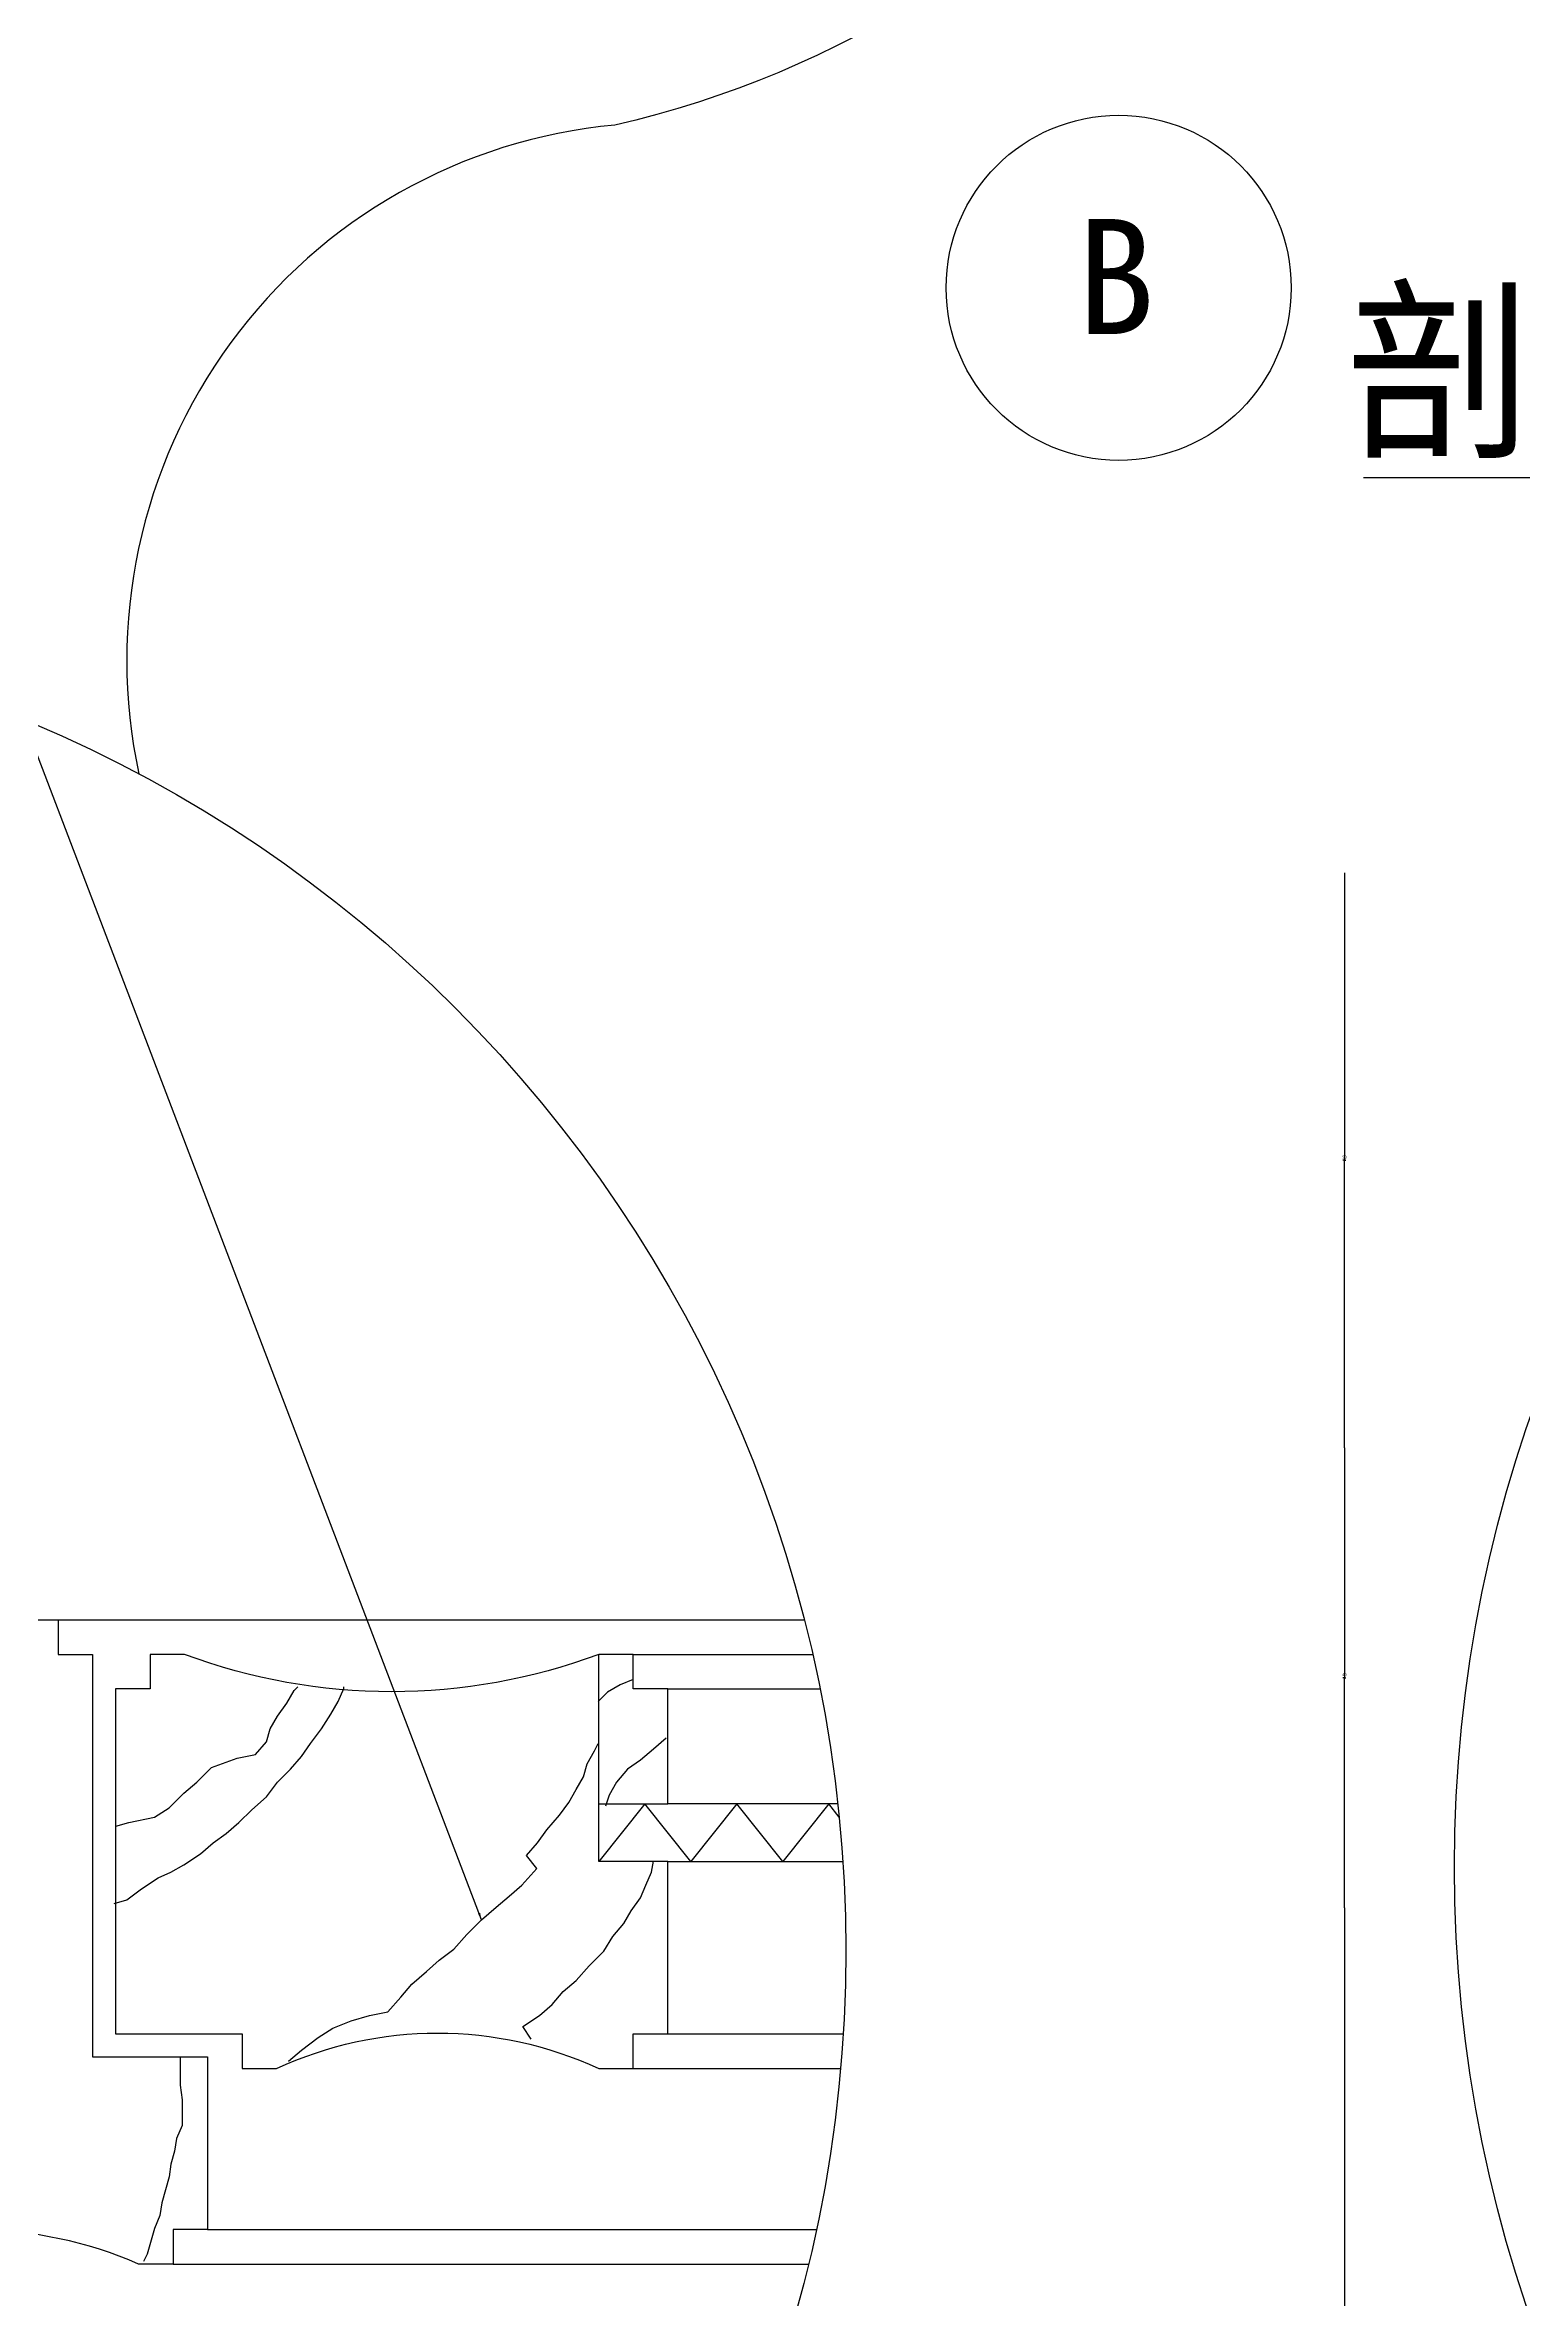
# Model space of a CAD drawing. Header units: metres. Extents: x 4 to 3597, y 195 to 4697.
# Drawn here: x 835 to 1349, y 642 to 1426 of the extents above; entities that cross this region are included whole.
import ezdxf

# ---------------------------------------------------------------- set-up
doc = ezdxf.new("R2010")
doc.units = ezdxf.units.M
for name, color, linetype in [('3', 3, 'Continuous'), ('4', 4, 'Continuous'), ('7', 7, 'Continuous'), ('BH', 3, 'Continuous'), ('DIM', 3, 'Continuous'), ('TEXT', 3, 'Continuous')]:
    doc.layers.add(name, color=color, linetype=linetype)
doc.dimstyles.get("Standard").update_dxf_attribs({"dimtxt": 2.5, "dimasz": 2.5, "dimexe": 1.25, "dimexo": 0.625, "dimtad": 1, "dimcen": 2.5, "dimazin": 3, "dimtfac": 1, "dimtmove": 0, "dimatfit": 3})

# ---------------------------------------------------------------- blocks, each defined once
blk = doc.blocks.new('*D39')
for p, q in [((1286.55, 1138.04), (1286.55, 1038.04)), ((1286.3, 1038.04), (1286.05, 1038.04)), ((1286.55, 938.04), (1286.55, 1038.04)), ((1286.55, 1038.04), (1286.55, 1038.04)), ((1286.8, 1038.04), (1287.05, 1038.04))]:
    blk.add_line(p, q)
at = {"layer": 'Defpoints'}
for p in [(1286.55, 1138.04), (1286.55, 1038.04), (1286.55, 938.04)]:
    blk.add_point(p, dxfattribs=at)
at = {"layer": 'DIM', "insert": (1286.55, 1039.165), "char_height": 1, "attachment_point": 5}
blk.add_mtext('50', dxfattribs=at)
blk = doc.blocks.new('*D40')
for p, q in [((1286.55, 778.04), (1286.55, 618.04)), ((1286.3, 618.04), (1286.05, 618.04)), ((1286.55, 458.04), (1286.55, 618.04)), ((1286.55, 618.04), (1286.55, 618.04)), ((1286.8, 618.04), (1287.05, 618.04))]:
    blk.add_line(p, q)
at = {"layer": 'Defpoints'}
for p in [(1286.55, 778.04), (1286.55, 618.04), (1286.55, 458.04)]:
    blk.add_point(p, dxfattribs=at)
at = {"layer": 'DIM', "insert": (1286.55, 619.165), "char_height": 1, "attachment_point": 5}
blk.add_mtext('80', dxfattribs=at)
blk = doc.blocks.new('*D41')
for p, q in [((1286.55, 938.04), (1286.55, 858.04)), ((1286.3, 858.04), (1286.05, 858.04)), ((1286.55, 778.04), (1286.55, 858.04)), ((1286.55, 858.04), (1286.55, 858.04)), ((1286.8, 858.04), (1287.05, 858.04))]:
    blk.add_line(p, q)
at = {"layer": 'Defpoints'}
for p in [(1286.55, 938.04), (1286.55, 858.04), (1286.55, 778.04)]:
    blk.add_point(p, dxfattribs=at)
at = {"layer": 'DIM', "insert": (1286.55, 859.165), "char_height": 1, "attachment_point": 5}
blk.add_mtext('40', dxfattribs=at)

msp = doc.modelspace()

# ---------------------------------------------------------------- linework, layer by layer
at = {"layer": '3'}
for p, q in [((1051.23, 854.22), (1104.17, 854.22)), ((1051.23, 734.22), (1112.28, 734.22)), ((891.23, 666.22), (1102.91, 666.22))]:
    msp.add_line(p, q, dxfattribs=at)
at = {"layer": '4'}
for p, q in [((839.23, 878.22), (1098.7, 878.22)), ((879.23, 654.22), (1100.18, 654.22))]:
    msp.add_line(p, q, dxfattribs=at)
msp.add_lwpolyline([(851.23, 726.22), (891.23, 726.22), (891.23, 666.22), (879.23, 666.22), (879.23, 654.22), (867.23, 654.22, 0.21), (755.23, 654.22), (743.23, 654.22), (743.23, 666.22), (731.23, 666.22), (731.23, 726.22), (771.23, 726.22), (771.23, 866.22), (783.23, 866.22), (783.23, 878.22), (795.23, 878.22, 0.24), (827.23, 878.22), (839.23, 878.22), (839.23, 866.22), (851.23, 866.22)], format="xyb", close=True, dxfattribs=at)
msp.add_lwpolyline([(1027.23, 814.22), (1051.23, 814.22), (1051.23, 854.22), (1039.23, 854.22), (1039.23, 866.22), (1027.23, 866.22, -0.18), (883.23, 866.22), (871.23, 866.22), (871.23, 854.22), (871.23, 854.22), (859.23, 854.22), (859.23, 734.22), (903.23, 734.22), (903.23, 722.22), (915.23, 722.22, -0.22), (1027.23, 722.22), (1039.23, 722.22), (1039.23, 734.22), (1051.23, 734.22), (1051.23, 794.22), (1027.23, 794.22), (1027.23, 866.22)], format="xyb", dxfattribs=at)
at = {"layer": '7'}
for p, q in [((1039.23, 866.22), (1101.61, 866.22)), ((1110.38, 814.22), (1051.23, 814.22)), ((1051.23, 794.22), (1112.15, 794.22)), ((1039.23, 722.22), (1111.37, 722.22))]:
    msp.add_line(p, q, dxfattribs=at)
at = {"layer": 'BH'}
for p, q in [((921.32, 853.72), (922.6, 854.99)), ((936.66, 849.89), (938.57, 854.36)), ((938.57, 854.36), (938.57, 854.99)), ((1034.73, 855.63), (1030.26, 853.08)), ((1039.21, 857.55), (1034.73, 855.63)), ((915.57, 844.78), (918.76, 849.25)), ((918.76, 849.25), (921.32, 853.72)), ((934.1, 845.42), (936.66, 849.89)), ((1030.26, 853.08), (1027.07, 849.89)), ((911.73, 835.84), (913.01, 840.31)), ((913.01, 840.31), (915.57, 844.78)), ((927.07, 835.2), (930.9, 840.31)), ((930.9, 840.31), (934.1, 845.42)), ((901.51, 830.09), (907.9, 831.37)), ((907.9, 831.37), (911.73, 835.84)), ((923.88, 830.73), (927.07, 835.2)), ((1023.23, 828.17), (1025.79, 832.64)), ((1025.79, 832.64), (1027.07, 835.2)), ((1046.24, 833.28), (1041.76, 829.45)), ((1050.71, 837.11), (1046.24, 833.28)), ((887.45, 821.79), (892.56, 826.9)), ((892.56, 826.9), (901.51, 830.09)), ((915.57, 821.79), (920.04, 826.26)), ((920.04, 826.26), (923.88, 830.73)), ((1019.4, 819.23), (1021.95, 823.7)), ((1021.95, 823.7), (1023.23, 828.17)), ((1037.29, 826.26), (1033.46, 821.79)), ((1041.76, 829.45), (1037.29, 826.26)), ((877.87, 812.85), (882.98, 817.96)), ((882.98, 817.96), (887.45, 821.79)), ((906.62, 812.21), (911.73, 816.68)), ((911.73, 816.68), (915.57, 821.79)), ((1016.84, 814.76), (1019.4, 819.23)), ((1030.9, 817.32), (1029.62, 813.49)), ((1033.46, 821.79), (1030.9, 817.32)), ((859.33, 806.46), (863.81, 807.74)), ((863.81, 807.74), (872.75, 809.65)), ((872.75, 809.65), (877.87, 812.85)), ((897.68, 803.91), (902.15, 807.74)), ((902.15, 807.74), (906.62, 812.21)), ((1009.17, 805.18), (1013.65, 810.29)), ((1013.65, 810.29), (1016.84, 814.76)), ((888.73, 796.88), (893.2, 800.71)), ((893.2, 800.71), (897.68, 803.91)), ((1002.14, 796.24), (1005.98, 800.71)), ((1005.98, 800.71), (1009.17, 805.18)), ((878.5, 790.5), (882.98, 793.05)), ((882.98, 793.05), (888.73, 796.88)), ((1000.56, 786.03), (1005.67, 791.77)), ((1005.67, 791.77), (1002.14, 796.24)), ((1045.6, 790.5), (1046.24, 794.33)), ((863.17, 780.92), (868.28, 784.75)), ((868.28, 784.75), (874.03, 788.58)), ((874.03, 788.58), (878.5, 790.5)), ((996.09, 782.19), (1000.56, 786.03)), ((1041.76, 781.56), (1043.68, 786.03)), ((1043.68, 786.03), (1045.6, 790.5)), ((858.69, 779.64), (863.17, 780.92)), ((986.5, 773.89), (991.61, 778.36)), ((991.61, 778.36), (996.09, 782.19)), ((1036.01, 772.62), (1038.57, 777.09)), ((1038.57, 777.09), (1041.76, 781.56)), ((976.91, 763.67), (981.39, 768.78)), ((981.39, 768.78), (986.5, 773.89)), ((1028.98, 763.04), (1032.18, 768.15)), ((1032.18, 768.15), (1036.01, 772.62)), ((971.8, 759.84), (976.91, 763.67)), ((1023.87, 757.93), (1028.98, 763.04)), ((962.22, 751.54), (967.33, 756.01)), ((967.33, 756.01), (971.8, 759.84)), ((1014.92, 748.99), (1019.4, 752.82)), ((1019.4, 752.82), (1023.87, 757.93)), ((953.91, 741.96), (958.38, 747.07)), ((958.38, 747.07), (962.22, 751.54)), ((1011.09, 744.52), (1014.92, 748.99)), ((934.74, 736.22), (941.13, 738.77)), ((941.13, 738.77), (947.52, 740.69)), ((947.52, 740.69), (953.91, 741.96)), ((1000.87, 736.85), (1006.62, 740.69)), ((1003.75, 732.38), (1000.87, 736.85)), ((1006.62, 740.69), (1011.09, 744.52)), ((923.88, 728.55), (929.63, 733.02)), ((929.63, 733.02), (934.74, 736.22)), ((881.7, 726), (881.7, 716.42)), ((919.4, 724.72), (923.88, 728.55)), ((881.7, 716.42), (882.34, 711.31)), ((882.34, 711.31), (882.34, 702.37)), ((880.42, 697.9), (879.78, 693.43)), ((882.34, 702.37), (880.42, 697.9)), ((879.78, 693.43), (878.5, 688.96)), ((877.87, 684.49), (876.59, 680.02)), ((878.5, 688.96), (877.87, 684.49)), ((875.31, 675.55), (874.67, 671.08)), ((876.59, 680.02), (875.31, 675.55)), ((872.75, 666.61), (870.2, 657.67)), ((874.67, 671.08), (872.75, 666.61)), ((870.2, 657.67), (868.92, 655.11))]:
    msp.add_line(p, q, dxfattribs=at)
msp.add_lwpolyline([(1110.86, 809.68), (1107.23, 814.22), (1091.23, 794.22), (1075.23, 814.22), (1059.23, 794.22), (1043.23, 814.22), (1027.23, 794.22)], dxfattribs=at)
at = {"layer": 'DIM'}
msp.add_lwpolyline([(1302.82, 1737.39, -0.35), (1032.8, 1398.03, 0.45), (867.37, 1172.39, 1.91)], format="xyb", dxfattribs=at)
for centre, radius in [((1800.31, 792.29), 475.5), ((649.8, 763.26), 463.38)]:
    msp.add_circle(centre, radius, dxfattribs=at)
at = {"layer": 'TEXT'}
msp.add_line((1293.24, 1275.46), (1489.15, 1275.46), dxfattribs=at)
msp.add_circle((1208.05, 1341.46), 60, dxfattribs=at)

# ---------------------------------------------------------------- texts
for s, height, p in [('B', 40, (1193.42, 1325.37)), ('剖面图', 50, (1287.1, 1287.42))]:
    msp.add_text(s, height=height, dxfattribs=at).set_placement(p)

# ---------------------------------------------------------------- dimensions: what is measured, and where the dimension line sits
at = {"layer": 'DIM'}
for base, p1, p2, text, picture, middle in [((1286.55, 1038.04), (1286.55, 1138.04), (1286.55, 938.04), '50', '*D39', (1286.55, 1039.165)), ((1286.55, 858.04), (1286.55, 938.04), (1286.55, 778.04), '40', '*D41', (1286.55, 859.165)), ((1286.55, 618.04), (1286.55, 778.04), (1286.55, 458.04), '80', '*D40', (1286.55, 619.165))]:
    dim = msp.add_linear_dim(base=base, p1=p1, p2=p2, text=text, dimstyle='Standard', dxfattribs=at)
    dim.commit()
    dim.dimension.update_dxf_attribs({"geometry": picture, "text_midpoint": middle})

# ---------------------------------------------------------------- leaders
msp.add_leader([(986.5, 773.89), (753.76, 1384.07), (660.39, 1384.07)], dimstyle='Standard', dxfattribs=at)

doc.saveas('drawing.dxf')
